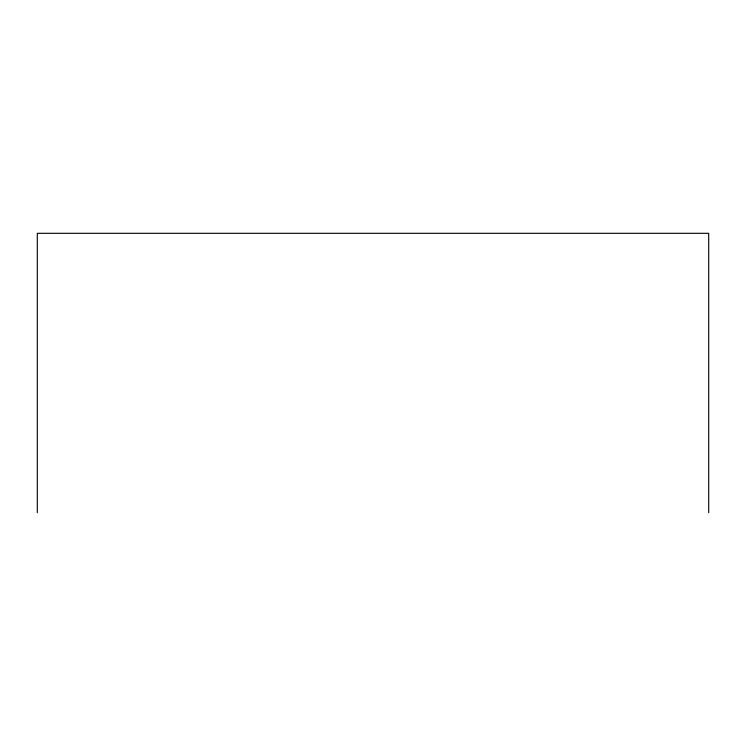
<?xml version="1.0" encoding="UTF-8"?>
<svg xmlns="http://www.w3.org/2000/svg" width="746" height="746" viewBox="0 0 746 746"><rect width="100%" height="100%" fill="white"/><g stroke="black" fill="none" stroke-linecap="round" stroke-linejoin="round"><path stroke-width="1.12" d="M708.7 512.688L708.7 233.311L37.3 233.311L37.3 512.688"/></g></svg>
